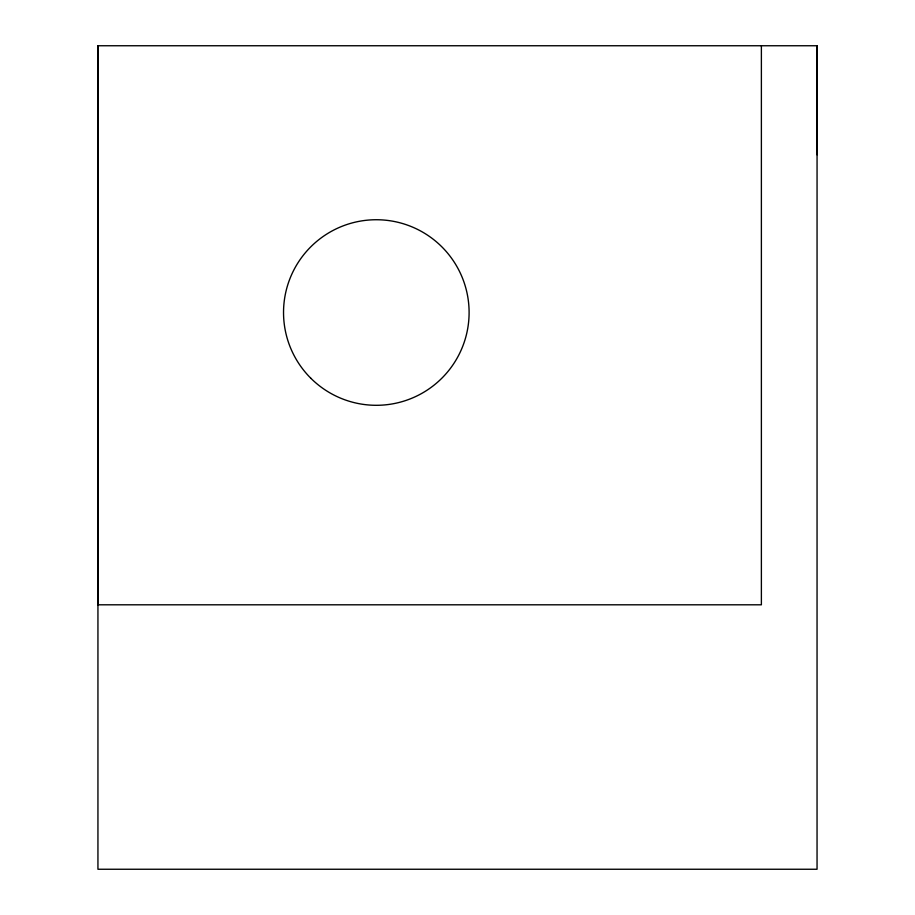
<?xml version="1.0" encoding="UTF-8"?>
<svg xmlns="http://www.w3.org/2000/svg" width="915" height="915" viewBox="0 0 915 915"><rect width="100%" height="100%" fill="white"/><g stroke="black" fill="none" stroke-linecap="round" stroke-linejoin="round"><path stroke-width="1.37" d="M817.061 154.772L817.061 45.75L97.951 45.75L97.939 604.804L761.383 604.804L761.383 45.75M817.061 45.75L817.049 869.25L97.939 869.25L97.951 45.75M310.7 378.124A92.792 92.792 0 0 0 465.941 336.537A92.792 92.792 0 0 0 352.298 222.894A92.792 92.792 0 0 0 310.7 378.124"/></g></svg>
